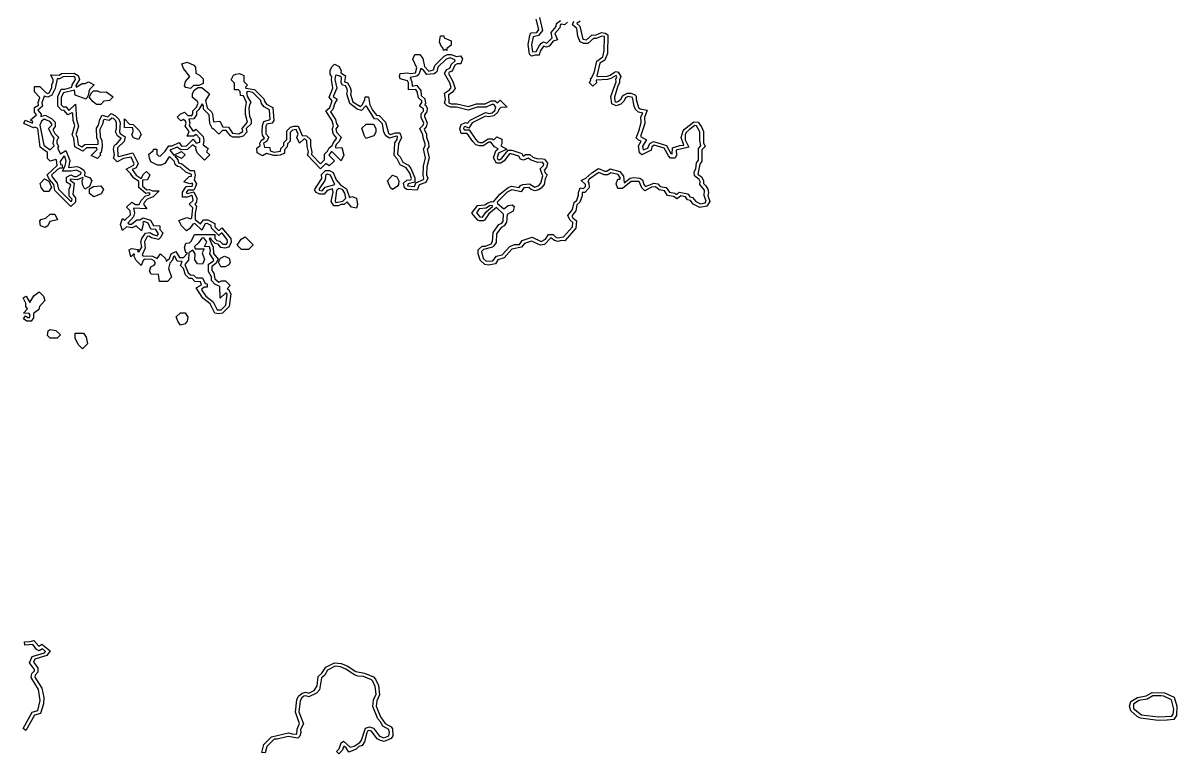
# Model space of a CAD drawing. Header units: metres. Extents: x 0 to 235, y 0 to 254.
# Drawn here: x -0.3 to 202.3, y -0.2 to 128 of the extents above; entities that cross this region are included whole.
import ezdxf

# ---------------------------------------------------------------- set-up
doc = ezdxf.new("R2010")
doc.units = ezdxf.units.M
doc.layers.add('contour_grooves', color=7, linetype='Continuous')

msp = doc.modelspace()

# ---------------------------------------------------------------- linework, layer by layer
at = {"layer": 'contour_grooves'}
for points in [[(97.5, 128.33), (96.93, 127.91), (97.49, 127.43), (97.97, 125.15), (98.65, 125.02), (99.65, 125.91), (100.19, 125.87), (101.26, 126.32), (101.92, 126.23), (102.4, 125.89), (102.32, 122.62), (101.85, 121.45), (100.97, 120.93), (100.45, 118.73), (100.59, 118.62), (102.28, 118.69), (102.82, 118.85), (103.53, 119.38), (103.84, 119.48), (104.2, 119.36), (104.69, 118.62), (104.41, 118.03), (104.45, 117.51), (104.12, 116.95), (103.54, 114.96), (103.62, 114.23), (103.87, 114.11), (104.26, 114.26), (104.74, 114.72), (104.96, 115.24), (105.23, 115.41), (105.81, 115.68), (106.43, 115.68), (107.06, 115.47), (107.37, 115.15), (107.33, 114.55), (107.74, 113.18), (108.05, 112.93), (109.3, 112.72), (108.82, 111.4), (108.85, 110.39), (108.12, 108.11), (109.18, 107.5), (108.44, 106.36), (108.56, 105.72), (109.38, 106.03), (109.74, 106.87), (110.42, 107.21), (112.71, 106.49), (113.47, 105.1), (113.65, 105.04), (113.72, 106.08), (115.01, 106.52), (115.7, 106.58), (115.24, 107.91), (115.6, 109.09), (115.85, 109.35), (117.47, 110.64), (118.25, 110.57), (118.85, 109.77), (119.16, 108.95), (119.15, 106.99), (119.48, 106.33), (118.91, 105.73), (118.9, 103.75), (118.55, 103.21), (118.17, 101.48), (118.82, 101), (119.19, 100.35), (119.18, 99.84), (119.6, 99.46), (119.91, 98.85), (120.03, 98.24), (119.93, 97.72), (120.29, 96.71), (119.76, 95.84), (118.54, 95.64), (117.39, 96.22), (116.89, 96.83), (116.37, 96.96), (116.02, 97.5), (115.18, 97.66), (114.55, 97.16), (113.89, 97.57), (112.84, 97.76), (112.33, 98.57), (111.37, 98.71), (110.75, 99.23), (110.05, 99.18), (108.87, 98.56), (108.36, 99.07), (107.96, 100.05), (107.78, 100.18), (106.49, 100.19), (104.96, 98.96), (104.13, 98.96), (103.86, 99.77), (104.13, 100.58), (104.51, 100.59), (104.61, 100.76), (104.21, 101.39), (102.91, 101.71), (102.41, 101.38), (101.73, 101.38), (100.79, 101.78), (99.12, 100.59), (98.85, 100.17), (99.04, 99.9), (99.11, 99.21), (99, 98.96), (98.33, 98.29), (97.87, 98.29), (97.87, 97.69), (97.48, 96.54), (96.95, 96.1), (96.78, 95.07), (96.09, 94.14), (96.21, 93.82), (96.91, 93.29), (96.75, 92.03), (94.81, 89.77), (94.19, 89.86), (93.69, 89.65), (93, 89.83), (92.36, 90.3), (91.26, 89.14), (90.56, 89.02), (89, 89.75), (87.75, 89.32), (87.2, 88.65), (85.55, 88.34), (84.16, 86.78), (83.09, 86.48), (82.67, 85.77), (81.44, 85.52), (80.81, 85.61), (79.95, 86.39), (79.62, 87.5), (79.62, 88.18), (80.3, 88.87), (80.89, 88.87), (81.9, 89.28), (82.16, 89.69), (82.28, 91.24), (83.27, 92.62), (83.77, 92.88), (83.99, 93.23), (84.07, 94.44), (82.85, 95.63), (81.52, 94.5), (80.75, 93.43), (80.5, 93.28), (79.87, 93.3), (79.55, 93.41), (78.51, 94.64), (79.5, 95.96), (80.8, 96.1), (81.3, 96.47), (81.95, 96.69), (82.32, 96.63), (83.44, 97.95), (84.88, 99.12), (85.47, 99.36), (86.84, 99.15), (87.08, 99.49), (87.47, 99.66), (88.64, 99.79), (89.59, 99.2), (90.27, 99.48), (90.62, 99.9), (90.97, 101.19), (90.53, 102.4), (91.09, 102.97), (91.16, 103.25), (90.92, 103.57), (90.07, 103.53), (88.95, 103.91), (88.41, 104.3), (87.55, 103.92), (87.08, 104.11), (86.77, 104.66), (85.44, 105.07), (85.1, 105.03), (84.2, 103.82), (83.58, 103.41), (82.85, 103.41), (82.31, 104.33), (82.73, 105.58), (83.13, 105.91), (82.46, 106.3), (81.86, 107.07), (81.51, 107.09), (80.52, 106.42), (79.86, 106.43), (79.24, 106.63), (78.67, 107.21), (77.69, 108.6), (76.65, 108.63), (76.38, 109.44), (76.62, 110.16), (77.37, 110.54), (77.74, 110.41), (78.21, 110.96), (80.9, 112.31), (81.49, 112.12), (82.05, 112.24), (82.53, 112.65), (82.74, 113.27), (82.36, 113.69), (82.01, 113.72), (81.02, 113.21), (79.47, 113.21), (77.87, 112.69), (75.81, 113.21), (74.75, 113.21), (74.14, 113.52), (73.73, 113.93), (73.88, 114.56), (73.73, 115.69), (74.61, 116.28), (74.88, 116.66), (74.65, 117.47), (73.73, 119.11), (74.1, 119.86), (74.62, 120.05), (74.95, 120.79), (75.59, 121.35), (75.55, 121.55), (74.73, 121.86), (73.99, 121.67), (72.56, 120.24), (72.39, 119.45), (71.9, 119.09), (70.61, 118.94), (70.02, 119.74), (69.58, 120.03), (69.19, 118.95), (68.85, 118.66), (67.67, 118.41), (68, 117.65), (68.03, 116.92), (68.8, 117.08), (69.53, 116.15), (69.64, 115.25), (70.28, 114.67), (70.35, 113.95), (70.23, 113.66), (70.48, 113.47), (70.65, 113.05), (70.63, 112.42), (70.22, 111.87), (70.21, 111.61), (70.68, 110.46), (70.52, 109.79), (70.13, 109.35), (70.54, 108.49), (70.55, 107.95), (70.92, 106.96), (70.96, 106.3), (70.67, 105.81), (70.99, 104.34), (70.63, 102.78), (70.56, 101.36), (70.77, 100.79), (70.46, 100.01), (69.26, 99.61), (68.89, 98.7), (67.09, 98.76), (66.66, 99.1), (66.53, 99.87), (67.07, 100.41), (67.83, 100.47), (67.91, 100.73), (67.6, 101.66), (67.01, 102.56), (65.95, 103.11), (65.42, 104.16), (64.85, 104.73), (65.02, 106.98), (65.39, 107.54), (65.46, 108.06), (65.23, 108.12), (64.07, 107.77), (63.39, 108.22), (63.07, 108.86), (62.85, 110.3), (62, 111.15), (61.41, 111.18), (60.02, 113.39), (59.84, 113.38), (59.13, 112.66), (58.4, 112.9), (57.1, 113.85), (56.57, 115.55), (56.7, 116.05), (56.6, 116.45), (56.31, 116.95), (55.79, 117.06), (55.56, 117.51), (55.62, 118.44), (55.36, 118.66), (54.73, 118.87), (54.57, 118.77), (54.46, 118.06), (54.79, 116.54), (54.14, 115.11), (54.89, 114.65), (54.45, 113.91), (54.08, 112.83), (53.72, 112.39), (54.56, 111.08), (54.73, 110.29), (55.06, 109.95), (54.65, 109.42), (54.73, 108.86), (55.59, 107.97), (55.22, 107.23), (54.72, 106.71), (54.54, 106.17), (54.68, 106.07), (55.7, 106.18), (56.05, 104.81), (55.57, 103.84), (54.01, 105.4), (53.84, 105.42), (53.43, 104.81), (54.38, 103.84), (53.45, 102.91), (52.89, 103.35), (51.92, 102.4), (49.69, 104.79), (49.83, 105.39), (49.58, 106.34), (49.55, 107.31), (49.26, 107.59), (49.01, 107.61), (48.27, 106.9), (47.77, 107.91), (48.02, 108.47), (47.65, 109.3), (47.01, 109.18), (46.64, 108.81), (46.62, 107.28), (46.14, 106.79), (46.11, 106.26), (45.62, 105.76), (45.6, 105.18), (44.89, 104.82), (44.31, 104.73), (43.73, 104.73), (42.47, 105.13), (41.76, 104.68), (40.85, 105.21), (40.74, 106.01), (41.36, 106.49), (41.29, 106.93), (41.52, 107.37), (42.1, 107.8), (41.79, 108.31), (41.69, 108.9), (41.75, 110.02), (42.02, 110.7), (43.1, 111.08), (42.97, 112.74), (42.05, 113.27), (41.59, 113.89), (41.45, 114.4), (40.07, 115.78), (39.23, 115.99), (38.95, 115.78), (39.09, 115.16), (39.72, 114.02), (39.47, 113.63), (39.35, 112.99), (39.48, 111.59), (39.75, 111.04), (39.75, 110.33), (38.89, 109.46), (39.03, 108.85), (38.34, 108.16), (37.73, 107.95), (36.57, 107.96), (36.13, 108.18), (35.37, 109.14), (34.73, 109.12), (34.1, 108.51), (33.18, 109.43), (33, 109.44), (32.54, 110.37), (32.41, 111.9), (31.43, 112.88), (31.42, 113.49), (31.16, 113.83), (30.59, 112.8), (30.18, 112.43), (30.16, 111.89), (29.68, 111.18), (28.83, 111.11), (28.99, 110.46), (28.87, 110.04), (29.55, 109.07), (29.72, 109.05), (30.03, 109.35), (31.33, 108.06), (31.46, 107.4), (31.32, 106.61), (32.2, 105.98), (31.96, 105.42), (32.49, 104.86), (31.56, 103.92), (30.28, 105.2), (30.04, 105.92), (30.11, 106.16), (29.5, 106.62), (28.6, 105.83), (27.4, 105.77), (26.79, 106.2), (25.47, 105.68), (26.17, 104.79), (27.55, 105.48), (28.17, 104.86), (27.55, 104.24), (26.58, 104.72), (26.4, 104.61), (26.92, 103.98), (27.02, 103.46), (27.6, 103.27), (29.05, 102.12), (29.76, 102.1), (29.96, 101.29), (29.77, 100.47), (30.19, 99.81), (29.97, 99.13), (29.68, 98.7), (28.65, 98.69), (28.37, 98.24), (28.55, 98.1), (29.68, 98.4), (30.23, 97.27), (30.2, 96.58), (29.86, 96.2), (30.17, 95.81), (29.95, 94.62), (29.95, 93.51), (30.9, 92.74), (31.38, 93.45), (32.14, 93.45), (33.38, 92.83), (33.4, 92.25), (34, 91.64), (34.19, 91.63), (34.61, 92.05), (36.18, 90.21), (36.24, 89.54), (35.99, 88.93), (35.8, 88.68), (35.13, 88.52), (34.45, 88.63), (33.96, 89.18), (33.44, 89.32), (32.79, 89.97), (32.72, 90.28), (32.39, 90.17), (33.12, 88.66), (33.17, 87.55), (33.96, 86.59), (33.57, 85.82), (32.88, 85.3), (32.88, 84.6), (33.19, 84.12), (33.4, 83.1), (34.08, 82.56), (34.54, 82.76), (35.25, 82.76), (36.06, 81.95), (35.55, 81.38), (35.82, 81.23), (36.2, 80.46), (35.93, 78.26), (34.76, 77.09), (34.1, 76.96), (33.39, 77.11), (32.58, 78.73), (31.31, 79.74), (30.1, 81.56), (31.08, 82.07), (30.89, 82.61), (29.91, 82.67), (29.41, 83.16), (28.89, 83.18), (28.26, 83.81), (27.87, 84.91), (27.38, 85.46), (27.65, 86.17), (26.76, 86.23), (26.4, 87.1), (26.14, 87.03), (25.99, 86.39), (25.5, 85.88), (25.28, 84.95), (25.79, 83.4), (25.06, 82.67), (23.69, 82.67), (23.52, 83.9), (22.24, 83.94), (21.9, 84.45), (22.15, 85.22), (22.73, 85.51), (23, 85.87), (22.72, 86.29), (22.32, 86.49), (21, 86.56), (20.79, 86.35), (20.49, 85.47), (19.61, 86.36), (19.26, 87.04), (19.32, 87.43), (19.14, 87.43), (18.67, 86.96), (18.36, 88.19), (18.77, 88.46), (19.96, 88.26), (19.79, 87.93), (20.14, 87.89), (20.57, 88.68), (20.43, 89.59), (20.59, 90.2), (21.23, 91.14), (21.96, 91.26), (22.54, 90.88), (23.25, 90.68), (23.52, 90.99), (23.06, 91.8), (22.18, 91.83), (21.71, 92.88), (20.99, 93.15), (20.73, 93), (20.8, 92.64), (20.52, 91.55), (19.59, 92.41), (18.9, 92.09), (17.86, 92.24), (17.18, 91.58), (16.82, 92.64), (17.18, 93.71), (17.62, 93.39), (18.57, 94.35), (18.56, 95.02), (17.9, 95.7), (18.8, 96.59), (19.44, 96.17), (20.14, 96.13), (20.48, 96.87), (21.23, 97.67), (21.81, 97.78), (22.04, 98.04), (21.82, 98.18), (21.31, 98.09), (20.06, 99.13), (20.04, 100.17), (19.12, 100.82), (18.61, 101.6), (17.85, 102.36), (19.11, 103.07), (19.23, 103.28), (18.7, 104.44), (17.37, 104.22), (16.25, 103.62), (15.61, 104.26), (15.77, 104.87), (15.6, 105.89), (15.78, 106.59), (16.11, 106.76), (16.94, 107.72), (16.31, 108.22), (15.96, 108.91), (16.16, 109.5), (16.16, 110.4), (16.02, 110.81), (15.59, 111.23), (15.3, 111.32), (14.86, 110.9), (13.98, 111.07), (13.79, 110.89), (13.73, 110.38), (13.2, 109.3), (13.28, 107.99), (13.53, 107.47), (13.64, 106.38), (13.42, 105.27), (13.2, 105.17), (13.34, 104.8), (12.78, 104.24), (11.71, 104.78), (12.72, 105.79), (12.61, 106.07), (10.85, 106.08), (10.23, 105.5), (8.8, 106.25), (8.62, 107.81), (8.34, 108.39), (8.84, 109.99), (8.52, 110.91), (8.46, 112.12), (8.28, 112.22), (7.58, 111.87), (6.95, 112.67), (6.49, 112.7), (5.81, 113.39), (5.81, 115.11), (6.43, 116.36), (7.05, 116.36), (8.32, 116.75), (8.35, 117.15), (8.95, 118.09), (8.87, 118.42), (8.56, 118.59), (6.79, 118.55), (6.14, 118.19), (5.7, 118.22), (5.39, 116.49), (4.8, 115.32), (4.07, 114.96), (3.42, 115.16), (3.03, 114), (3.12, 113.41), (2.34, 112.72), (2.93, 112.02), (2.84, 111.61), (3.61, 111.81), (4.74, 111.23), (5.39, 110.58), (5.39, 109.82), (4.98, 109.34), (5.33, 108.61), (5.96, 107.97), (5.65, 107.31), (5.65, 106.96), (5.96, 106.33), (5.77, 106.01), (6.29, 105.07), (7.26, 105.65), (7.95, 103.87), (7.72, 102.67), (9.2, 102.82), (9.81, 102.58), (10.41, 102.18), (10.58, 101.85), (10.52, 101.18), (11.38, 100.87), (11.78, 100.34), (11.42, 99.29), (10.56, 98.86), (10.14, 99.68), (10.08, 100.35), (10.3, 100.73), (10.25, 100.9), (9.23, 100.49), (8.01, 100.62), (8.02, 100.43), (8.7, 99.89), (8.45, 97.9), (8.95, 97.34), (8.95, 96.59), (8.14, 95.78), (5.3, 98.63), (5.15, 99.64), (4.33, 100.61), (3.96, 101.35), (5.69, 102.97), (5.62, 103.97), (5.46, 104.05), (4.48, 103.77), (4.03, 104.22), (4, 105.26), (2.75, 106.22), (2.31, 109.46), (1.81, 109.72), (1.59, 109.58), (-0.11, 110.38), (-0.11, 110.38), (0.11, 110.94), (1.37, 110.45), (1.42, 110.64), (1.06, 111.01), (2.11, 111.88), (1.74, 112.37), (1.74, 113.19), (2.45, 113.59), (2.41, 114.04), (2.69, 114.93), (1.74, 115.93), (1.74, 116.86), (2.67, 116.86), (3.75, 115.79), (4.06, 115.65), (4.34, 115.76), (4.78, 116.62), (4.79, 117.14), (5.04, 117.68), (5.03, 118.04), (4.61, 118.9), (6.08, 118.82), (6.49, 119.16), (8.72, 119.21), (9.42, 118.79), (9.61, 118.06), (8.97, 117.03), (9.03, 116.76), (10.09, 117.37), (10.62, 117.38), (11.2, 117.66), (12.21, 117.16), (11.43, 116.37), (11.25, 115.98), (11.24, 115.48), (10.83, 114.66), (8.86, 115.36), (8.76, 116.23), (6.82, 115.74), (6.41, 114.96), (6.42, 113.64), (6.75, 113.31), (7.31, 113.3), (7.75, 112.64), (8.95, 113.73), (9.12, 111.04), (9.48, 109.91), (8.98, 108.45), (9.2, 108), (9.38, 106.61), (10.07, 106.3), (10.57, 106.68), (12.92, 106.76), (12.93, 107.32), (12.68, 107.84), (12.6, 109.53), (12.97, 110.1), (13.2, 111.05), (13.59, 111.84), (14.63, 111.55), (15.21, 112.09), (15.96, 111.72), (16.55, 111.13), (16.76, 110.5), (16.63, 108.91), (16.8, 108.61), (17.65, 108.04), (17.45, 107.23), (16.28, 106.12), (16.38, 104.62), (16.54, 104.55), (18.99, 105.21), (19.93, 103.33), (19.56, 102.58), (18.88, 102.27), (19.56, 101.29), (20.47, 100.73), (20.88, 101.47), (21.38, 101.97), (22, 101.35), (21.56, 100.49), (20.69, 100.42), (20.69, 99.36), (21.44, 98.74), (21.93, 98.81), (22.48, 98.54), (23.63, 98.54), (22.57, 97.49), (21.51, 97.1), (21.02, 96.58), (20.89, 96.21), (21.43, 95.4), (19.12, 95.52), (19.27, 94.68), (19.1, 94.02), (18.12, 92.87), (18.39, 92.69), (18.78, 92.7), (19.73, 93.45), (20.22, 93.46), (20.82, 93.81), (22.09, 93.39), (22.65, 92.45), (23.71, 92.43), (23.73, 91.75), (24.29, 91.17), (23.92, 90.43), (23.52, 90.03), (22.27, 90.33), (21.82, 90.62), (21.49, 90.55), (21.06, 89.61), (21.17, 88.48), (20.61, 87.3), (20.74, 87.17), (22.47, 87.09), (23.26, 86.68), (23.88, 87.51), (24.73, 86.66), (24.87, 86.2), (25.41, 86.67), (25.75, 87.53), (26.57, 87.94), (27.21, 86.87), (27.92, 86.88), (28.59, 87.6), (28.28, 87.76), (28.05, 88.57), (28.28, 89.38), (28.93, 89.42), (29.28, 89.77), (29.85, 90.91), (33.39, 90.91), (33.42, 90.19), (33.75, 89.86), (34.26, 89.73), (34.79, 89.19), (35.42, 89.21), (35.63, 89.62), (35.58, 90.01), (34.71, 91.1), (34.53, 91.11), (34.1, 90.69), (32.79, 92.01), (32.74, 92.47), (32.02, 92.84), (31.72, 92.79), (31.13, 91.63), (29.91, 92.81), (29.52, 92.72), (28.99, 91.93), (28.44, 91.56), (27.52, 92.42), (27.06, 93.33), (28.48, 93.85), (29.18, 93.67), (29.33, 93.79), (29.55, 95.55), (28.9, 96.24), (29.6, 96.86), (29.46, 97.6), (29.28, 97.73), (28.58, 97.43), (27.7, 97.44), (27.7, 98.32), (28.36, 99.3), (29.42, 99.4), (29.52, 99.7), (29.41, 99.87), (29.01, 99.79), (27.95, 100.15), (28.89, 101.09), (29.27, 101.13), (29.31, 101.42), (28.33, 101.81), (27.39, 102.7), (26.83, 102.8), (26.44, 103.19), (26.33, 103.72), (25.52, 104.52), (25.34, 104.47), (24.61, 103.34), (23.99, 103.03), (23.34, 103.03), (22.15, 103.63), (21.94, 104.28), (21.82, 104.96), (22.57, 105.55), (22.61, 105.88), (23.21, 105.88), (23.22, 104.99), (23.52, 104.67), (23.77, 104.65), (24.69, 105.54), (25.33, 106.43), (25.91, 106.44), (27.11, 107.04), (27.56, 106.41), (28.41, 106.44), (29.57, 107.62), (30.13, 106.9), (30.78, 107.11), (30.77, 107.76), (30.09, 108.43), (29.65, 108.12), (28.53, 108.12), (28.91, 108.95), (28.16, 109.87), (28.35, 110.45), (28.24, 110.8), (27.92, 111.08), (27.43, 110.86), (26.81, 111.47), (27.31, 111.98), (28.06, 112.35), (28.66, 111.78), (29.33, 111.78), (29.54, 112.04), (29.56, 112.58), (30.16, 113.23), (30.48, 113.94), (30.31, 114.3), (29.48, 114.91), (29.48, 115.62), (29.8, 116.26), (30.45, 116.7), (31.14, 116.7), (32.45, 115.59), (31.76, 114.39), (32.05, 113.12), (32.82, 112.42), (32.99, 112.08), (33.15, 110.65), (34.29, 110.76), (34.79, 109.76), (35.82, 109.74), (36.5, 108.66), (37.63, 108.55), (38.29, 108.96), (38.18, 109.48), (39.15, 110.61), (38.79, 111.96), (38.75, 113.01), (38.97, 114.03), (38.45, 115.2), (37.88, 115.25), (37.83, 115.98), (37.52, 116.26), (36.86, 116.27), (36.85, 117.44), (36.28, 118.03), (36.68, 118.82), (37.07, 119.02), (37.7, 119.11), (38.48, 118.8), (38.49, 117.71), (39.11, 117.07), (38.8, 116.75), (38.82, 116.58), (40.37, 116.32), (42.01, 114.68), (42.15, 114.15), (42.44, 113.76), (43.57, 113.19), (43.75, 110.9), (43.44, 110.44), (42.53, 110.23), (42.35, 109.9), (42.36, 108.55), (42.87, 107.97), (42.47, 107.18), (41.96, 106.89), (42.11, 106.23), (43.06, 106.18), (43.1, 105.59), (43.82, 105.33), (44.93, 105.52), (45, 106), (45.5, 106.51), (45.51, 107.02), (46.01, 107.55), (46.02, 109.05), (46.67, 109.7), (47.29, 109.91), (48, 109.91), (48.72, 108.26), (49.5, 108.21), (50.18, 107.53), (50.18, 106.44), (50.44, 105.35), (50.36, 104.91), (51.95, 103.31), (52.63, 103.97), (52.64, 104.98), (53.19, 105.54), (53.48, 106.1), (53.99, 106.52), (54.21, 107.06), (54.83, 107.8), (54.2, 108.52), (54.1, 108.87), (54.03, 109.48), (54.2, 109.95), (53.99, 110.86), (52.87, 112.56), (53.59, 113.19), (53.98, 114.32), (53.46, 114.99), (54.13, 116.59), (53.86, 118.1), (53.93, 118.54), (53.66, 119.03), (53.66, 119.69), (53.96, 120.31), (54.41, 120.75), (55.2, 120.35), (55.56, 119.62), (55.49, 119.28), (56.33, 118.73), (56.17, 117.69), (56.69, 117.52), (57.16, 116.68), (57.32, 116.06), (57.2, 115.53), (57.62, 114.17), (58.97, 113.37), (59.31, 113.7), (59.75, 114.57), (59.76, 115.04), (60.36, 115.04), (60.61, 113.61), (61.07, 112.68), (61.77, 111.81), (62.22, 111.77), (63.38, 110.62), (63.86, 108.64), (64.25, 108.41), (65.08, 108.72), (65.88, 108.72), (66.15, 107.91), (65.63, 106.79), (65.46, 105), (65.91, 104.53), (66.4, 103.56), (67.39, 103.06), (67.83, 102.47), (68.51, 100.84), (68.51, 100.06), (67.31, 99.79), (67.22, 99.44), (68.47, 99.31), (68.69, 99.95), (70, 100.55), (70.11, 100.77), (69.94, 101.26), (70.03, 102.86), (70.39, 104.36), (70, 105.92), (70.34, 106.45), (70.33, 106.8), (69.94, 107.86), (69.93, 108.37), (69.37, 109.5), (69.96, 110.09), (70.06, 110.43), (69.61, 111.39), (69.61, 112.11), (70.01, 112.52), (70.04, 112.95), (69.31, 113.39), (69.72, 114.07), (69.71, 114.35), (69.14, 114.85), (68.92, 115.96), (68.7, 116.31), (67.4, 116.27), (67.4, 117.49), (67.22, 117.86), (65.94, 118.19), (65.81, 118.59), (65.92, 119.12), (67.23, 119.24), (67.75, 119.11), (68.64, 119.28), (68.88, 120.13), (68.13, 121.66), (68.53, 122.46), (69.38, 122.46), (69.88, 121.79), (70.2, 120.37), (70.97, 119.54), (71.8, 119.76), (72.02, 120.54), (73.63, 122.16), (74.24, 122.46), (74.9, 122.46), (75.84, 122.13), (76.5, 122.23), (76.85, 121.7), (76.57, 120.85), (75.94, 120.84), (75.55, 120.59), (75.04, 119.54), (74.55, 119.37), (74.42, 119.15), (75.2, 117.71), (75.57, 116.5), (75.03, 115.83), (74.42, 115.39), (74.5, 114.01), (74.9, 113.81), (75.88, 113.81), (77.91, 113.32), (79.35, 113.81), (80.83, 113.81), (81.9, 114.32), (82.59, 114.32), (83, 114), (83.48, 114.44), (84.71, 113.21), (83.59, 113.19), (83.23, 112.83), (83.06, 112.33), (82.35, 111.72), (81.41, 111.51), (80.92, 111.63), (78.57, 110.47), (78.01, 109.55), (77.36, 109.85), (77.12, 109.73), (77.02, 109.46), (77.16, 109.23), (78.07, 109.23), (79.13, 107.59), (79.57, 107.16), (79.94, 107.03), (80.36, 107.04), (81.35, 107.7), (82.08, 107.7), (82.38, 107.51), (82.91, 108.02), (83.78, 107.59), (83.78, 106.77), (83.6, 106.43), (84.66, 105.88), (83.21, 105.14), (82.96, 104.39), (83.1, 104.05), (83.37, 104.02), (83.76, 104.26), (84.88, 105.67), (85.56, 105.67), (87.26, 105.08), (87.54, 104.63), (87.94, 104.9), (88.69, 104.9), (89.21, 104.46), (90.08, 104.16), (90.61, 104.25), (91.29, 104.11), (91.82, 103.4), (91.64, 102.67), (91.21, 102.18), (91.36, 101.73), (91.73, 101.35), (91.4, 100.68), (91.2, 99.64), (90.67, 99.03), (90.22, 98.73), (89.57, 98.56), (88.9, 98.8), (88.5, 99.16), (87.64, 99.08), (87.19, 98.38), (85.54, 98.74), (84.7, 98.32), (82.98, 96.55), (82.99, 96.36), (84.13, 95.38), (84.86, 95.97), (85.61, 96.12), (85.94, 95.79), (85.78, 94.98), (84.73, 94.43), (84.58, 93.05), (84.2, 92.42), (83.68, 92.14), (82.85, 90.99), (82.76, 89.5), (82.36, 88.89), (82.11, 88.65), (80.55, 88.26), (80.23, 87.94), (80.5, 86.67), (81.05, 86.19), (82.21, 86.27), (82.83, 87.07), (83.82, 87.31), (85.16, 88.81), (86, 89.13), (86.86, 89.16), (87.37, 89.85), (89.1, 90.42), (90.68, 89.65), (91.42, 90.06), (91.96, 90.91), (92.77, 90.91), (93.3, 90.38), (93.59, 90.3), (94.58, 90.47), (96.17, 92.26), (96.24, 93), (95.7, 93.48), (95.34, 94.21), (96.2, 95.29), (96.47, 96.5), (96.97, 96.92), (97.25, 97.78), (97.22, 98.29), (97.55, 99.1), (98.14, 98.98), (98.49, 99.32), (98.44, 99.64), (97.73, 100.36), (98.5, 100.75), (99.59, 101.74), (100.75, 102.48), (101.88, 101.98), (102.23, 101.99), (102.77, 102.39), (104.5, 101.95), (105.14, 101.14), (105.24, 99.96), (106.28, 100.77), (106.88, 100.87), (108.01, 100.76), (108.48, 100.47), (108.7, 99.65), (108.97, 99.32), (110.44, 99.88), (111.14, 99.79), (111.57, 99.31), (112.64, 99.12), (113.19, 98.31), (114.14, 98.14), (114.48, 97.93), (114.93, 98.3), (116.14, 98.1), (116.46, 97.97), (116.78, 97.49), (117.25, 97.36), (117.81, 96.68), (118.66, 96.26), (119.48, 96.42), (119.62, 96.74), (119.31, 97.72), (119.33, 98.66), (118.55, 99.68), (118.57, 100.21), (118.39, 100.55), (117.6, 101.16), (117.53, 101.86), (117.81, 102.42), (117.97, 103.44), (118.3, 103.96), (118.3, 106), (118.71, 106.47), (118.51, 107.38), (118.54, 108.93), (117.96, 109.96), (117.68, 110), (116.74, 109.29), (116.12, 108.77), (115.94, 108.35), (115.93, 107.52), (116.61, 106.21), (114.38, 105.69), (114.43, 104.83), (114.22, 104.3), (113.39, 104.3), (113.01, 104.68), (112.25, 106.04), (110.53, 106.57), (110.08, 106.3), (109.97, 105.7), (108.37, 104.87), (107.96, 105.22), (107.78, 106.44), (108.24, 107.26), (107.76, 107.43), (107.36, 107.84), (107.84, 109.02), (108.25, 110.54), (108.2, 111.54), (108.53, 112.18), (107.79, 112.35), (107.25, 112.81), (106.99, 113.43), (106.72, 114.92), (105.98, 115.08), (105.51, 114.88), (105.23, 114.34), (104.64, 113.78), (103.82, 113.44), (103.06, 113.82), (102.93, 115.12), (103.83, 117.65), (103.79, 118.15), (103.98, 118.57), (103.83, 118.78), (102.93, 118.24), (102.35, 118.08), (100.34, 117.96), (100.39, 117.52), (99.77, 116.9), (99.15, 117.52), (99.41, 118.05), (99.34, 118.27), (99.53, 118.36), (100.01, 119.26), (100.46, 121.28), (101.53, 122.06), (101.76, 123.19), (101.77, 125.6), (101.33, 125.7), (100.36, 125.25), (99.88, 125.27), (98.85, 124.41), (98.18, 124.41), (97.52, 124.67), (97.14, 125.68), (96.96, 127.05), (96.19, 127.65), (96.4, 128.3)], [(95.29, 128.15), (94.78, 127.7), (94.25, 127.78), (94, 127.63), (93.96, 127.13), (93.09, 126.17), (93.57, 125.04), (92.8, 124.78), (92.06, 123.95), (91.63, 123.74), (91.08, 123.91), (90.51, 123.07), (90.33, 122.37), (89.64, 122.37), (89, 122.16), (88.63, 122.53), (88.4, 124.21), (88.69, 125.81), (88.88, 126.28), (89.93, 126.35), (90.27, 126.83), (89.81, 128.65)], [(90.37, 128.93), (90.93, 126.69), (90.24, 125.79), (89.27, 125.59), (89, 124.18), (89.18, 122.96), (89.83, 123), (90.36, 124.04), (90.75, 124.43), (91.08, 124.68), (91.69, 124.45), (92.63, 125.38), (92.41, 126.3), (93.34, 127.37), (93.36, 127.92), (94.1, 128.42)]]:
    msp.add_lwpolyline(points, dxfattribs=at)
for points in [[(72.81, 124.71), (73, 125.73), (73.6, 125.73), (73.67, 125.37), (74.87, 124.89), (74.87, 124.08), (74.14, 123.51), (74.11, 123.18), (73.88, 123.36), (73.51, 123.18), (73.5, 123.56), (73.04, 124.04), (72.81, 124.71)], [(27.62, 120.83), (28.51, 121.12), (29.73, 120.62), (29.98, 120.24), (30.05, 119.18), (30.7, 118.86), (31.35, 118.22), (31.35, 117.4), (30.61, 117.03), (29.65, 117.02), (29.11, 116.49), (28.33, 116.68), (28.08, 117), (28.23, 117.73), (29.03, 118.63), (27.9, 119.99), (27.62, 120.83)], [(11.36, 115.01), (11.72, 115.72), (12.1, 116.1), (12.8, 116.1), (13.28, 115.87), (14.32, 115.92), (15.56, 115.07), (14.89, 114.4), (13.93, 114.27), (13.36, 113.72), (12.63, 113.72), (12.01, 114.14), (11.36, 115.01)], [(2.65, 110.1), (3.37, 106.57), (4.51, 105.74), (5.2, 106.47), (5.04, 106.83), (5.19, 107.87), (4.84, 108.24), (4.22, 109.5), (4.76, 110.05), (4.78, 110.33), (4.41, 110.7), (3.46, 111.12), (2.98, 110.8), (2.65, 110.1)], [(17.52, 111.18), (18.43, 110.27), (19.04, 110.16), (20.1, 109.11), (20.44, 108.42), (20, 107.55), (19.14, 107.83), (18.81, 108.39), (19.04, 108.99), (18.99, 109.63), (17.52, 109.65), (17.52, 111.18)], [(59.22, 109.53), (59.94, 110.25), (61.27, 110.25), (61.64, 109.51), (61.64, 108.86), (61.29, 108.18), (59.93, 107.72), (59.59, 108.3), (59.22, 109.53)], [(4.82, 100.99), (5.7, 99.9), (5.93, 98.84), (8.04, 96.73), (8.24, 96.72), (8.34, 97.09), (7.84, 97.61), (7.84, 98.82), (8.1, 99.61), (7.34, 100.09), (7.34, 100.97), (8.14, 101.38), (8.72, 101.09), (9.1, 101.09), (9.88, 101.48), (9.91, 101.79), (9.12, 102.2), (8.18, 102.01), (6.64, 102.01), (7.1, 102.93), (7.32, 103.78), (7.04, 104.57), (6.89, 104.65), (6.24, 103.72), (6.31, 103.19), (6.62, 103.12), (6.64, 102.53), (6.17, 102.52), (5.77, 102.31), (4.75, 101.29), (4.82, 100.99)], [(50.88, 98.75), (52.18, 100.71), (52.1, 101.39), (52.81, 102.1), (53.52, 102.1), (54.18, 101.77), (54.72, 100.46), (55.43, 99.6), (56.49, 98.93), (57.05, 97.38), (57.44, 97.57), (58.28, 97.29), (58.42, 96.17), (58.25, 95.52), (57.37, 95.67), (56.65, 96.61), (56.12, 96.16), (55.55, 96.15), (55.04, 95.9), (54.3, 95.9), (53.84, 96.66), (54.16, 98.3), (54.07, 98.92), (53.11, 98.63), (52.58, 97.94), (51.85, 97.94), (51.21, 98.26), (50.88, 98.75)], [(51.69, 98.88), (51.73, 98.67), (52.25, 98.55), (52.77, 99.2), (54.45, 99.67), (53.71, 101.33), (53.11, 101.5), (52.8, 101.24), (52.84, 100.76), (52.68, 100.36), (51.69, 98.88)], [(63.7, 100.3), (64.56, 101.3), (65.37, 101.03), (65.72, 100.32), (65.61, 99.65), (65.39, 99.32), (64.61, 98.78), (64.23, 99.07), (63.7, 100.3)], [(4.28, 100.25), (4.74, 99.21), (4.23, 98.45), (3.41, 98.45), (2.91, 99.13), (2.72, 99.86), (3.5, 100.64), (4.28, 100.25)], [(11.41, 98.92), (12.11, 99.34), (13.4, 99.42), (13.83, 98.77), (13.46, 98.02), (12.15, 97.53), (11.41, 98.09), (11.41, 98.92)], [(54.78, 98.62), (54.49, 96.81), (54.65, 96.52), (55.86, 96.77), (56.39, 97.29), (56.22, 98.14), (55.79, 98.77), (55.09, 98.94), (54.78, 98.62)], [(79.9, 93.97), (80.38, 93.93), (81.04, 94.87), (82.13, 95.79), (82.12, 95.98), (81.6, 95.94), (81.04, 95.5), (79.81, 95.42), (79.33, 94.72), (79.9, 93.97)], [(2.67, 93.21), (2.86, 93.54), (3.73, 93.74), (4.46, 94.47), (5.28, 94.47), (5.77, 93.47), (4.45, 93.19), (4.05, 92.44), (3.61, 92.14), (2.78, 92.42), (2.67, 93.21)], [(28.14, 85.63), (28.74, 84.19), (29.11, 83.81), (29.65, 83.78), (30.17, 83.28), (31.24, 83.27), (31.72, 82.31), (32.07, 82.25), (32.07, 81.65), (31.6, 81.64), (31.11, 81.39), (31.07, 81.2), (31.82, 80.08), (33.08, 79.08), (33.79, 77.66), (34.49, 77.67), (35.32, 78.52), (35.55, 80.41), (35.44, 80.61), (35.24, 80.62), (34.31, 79.7), (34.3, 81.8), (33.42, 82.21), (32.79, 82.85), (32.78, 83.45), (32.28, 84.41), (32.28, 85.68), (33.09, 86.22), (33.19, 86.48), (32.52, 87.5), (32.61, 88.07), (32.43, 88.71), (31.58, 88.78), (31.97, 89.59), (31.44, 90.29), (31.13, 90.26), (30.53, 89.41), (29.82, 88.8), (29.93, 88.37), (31.54, 88.36), (31.19, 87.65), (31.57, 86.51), (31.25, 85.72), (30.38, 85.73), (29.9, 86.44), (29.96, 87.52), (29.54, 88.13), (28.82, 87.67), (28.8, 86.41), (28.14, 85.63)], [(37.3, 89.02), (38, 90.09), (38.74, 90.46), (40.13, 89.08), (39.31, 88.27), (38.05, 88.27), (37.3, 89.02)], [(34.02, 86.02), (34.39, 86.76), (35.12, 87.12), (35.89, 86.74), (36.08, 85.99), (35.85, 85.55), (35.2, 85.22), (34.43, 85.22), (34.02, 86.02)], [(-0.27, 79.78), (0.27, 80.05), (0.9, 78.99), (1.64, 80.11), (2.58, 80.81), (3.32, 80.07), (3.58, 79.3), (2.59, 78.25), (2.49, 77.74), (1.59, 77.04), (1.57, 76.25), (1.17, 75.71), (0.42, 75.71), (-0.17, 76.1), (0.17, 76.6), (0.59, 76.32), (0.87, 76.33), (0.97, 76.76), (0.78, 77.06), (-0.21, 77.07), (0.53, 77.88), (0.21, 78.26), (0.2, 78.83), (-0.27, 79.78)], [(26.63, 76.43), (27.36, 77.16), (28.16, 77.16), (28.65, 76.42), (28.53, 75.72), (28.18, 75.25), (27.36, 74.98), (26.88, 75.71), (26.63, 76.43)], [(4.01, 73.2), (4.14, 73.99), (4.5, 74.21), (5.51, 74.06), (6.28, 73.3), (5.7, 72.72), (4.48, 72.72), (4.01, 73.2)], [(8.86, 72.72), (8.86, 73.56), (10.35, 73.58), (10.82, 72.88), (11.03, 71.69), (10.18, 70.84), (9.42, 71.59), (8.86, 72.72)], [(-0.24, 4.25), (1.33, 7.13), (2.31, 7.42), (2.75, 9.17), (2.43, 11.1), (1.17, 13.21), (1.24, 13.88), (1.71, 14.36), (1.73, 14.62), (0.85, 15.74), (1.3, 16.87), (3.49, 17.54), (3.64, 17.77), (3.14, 18.23), (2.58, 17.85), (2.07, 18.1), (1.45, 18.97), (0.04, 18.88), (-0.04, 19.47), (1, 19.48), (1.61, 19.69), (2.47, 18.68), (3.02, 19.05), (4.46, 17.85), (3.93, 17.05), (1.8, 16.4), (1.55, 15.89), (2.34, 14.89), (2.34, 14.13), (1.83, 13.62), (1.79, 13.25), (3, 11.3), (3.35, 9.7), (3.29, 8.6), (2.79, 6.88), (1.71, 6.58), (0.24, 3.89), (-0.24, 4.25)], [(41.62, 0.04), (41.99, 1.43), (43.35, 2.79), (46.34, 3.48), (46.95, 3.28), (47.79, 3.24), (47.82, 4.11), (48.26, 5.1), (47.54, 7.1), (47.81, 9.25), (48.1, 9.93), (48.73, 10.46), (49.39, 10.59), (49.92, 10.45), (50.84, 10.91), (51.35, 11.71), (51.56, 13.37), (52.2, 13.95), (52.9, 15.01), (54.43, 15.76), (55.56, 15.66), (56.64, 15.22), (58.16, 14.22), (59.65, 13.96), (61.26, 13.3), (61.61, 12.9), (62.14, 11.79), (62.3, 10.14), (61.81, 9.07), (61.72, 8.19), (62.49, 6.29), (63.32, 5.13), (64.34, 4.52), (64.58, 4.18), (64.64, 2.97), (64.35, 2.49), (63.13, 1.98), (62.5, 2.13), (61.91, 2.43), (60.9, 3.8), (60.54, 3.91), (60.27, 3.81), (60.1, 3.48), (59.66, 1.9), (59.24, 1.28), (58.68, 1.06), (58.18, 0.62), (56.9, 0.12), (56.45, 0.85), (56.06, 1.16), (55.75, 0.36), (55.19, -0.21), (54.76, 0.21), (55.21, 0.67), (55.58, 1.72), (55.99, 2.03), (57.16, 0.95), (57.86, 1.16), (58.84, 1.78), (59.12, 2.18), (59.85, 4.32), (60.57, 4.56), (61.27, 4.32), (62.28, 2.92), (63.07, 2.61), (63.92, 2.95), (64.04, 3.54), (63.94, 4.05), (62.9, 4.67), (62.48, 5.44), (61.99, 5.94), (61.12, 8.09), (61.24, 9.25), (61.69, 10.25), (61.55, 11.63), (61.11, 12.56), (60.89, 12.8), (59.47, 13.38), (58.48, 13.44), (57.9, 13.68), (56.38, 14.67), (55.43, 15.06), (54.5, 15.15), (53.2, 14.49), (52.66, 13.54), (52.12, 13.11), (51.78, 11.03), (51.26, 10.47), (49.88, 9.81), (49.37, 9.97), (49.02, 9.9), (48.61, 9.56), (48.39, 9.06), (48.15, 7.16), (48.95, 5.09), (48.45, 4.06), (48.52, 3.54), (48.32, 2.89), (47.96, 2.54), (46.28, 2.86), (44.32, 2.36), (43.82, 2.36), (42.52, 1.11), (42.22, -0.04), (41.62, 0.04)], [(193.97, 8.14), (194.21, 8.96), (195.34, 9.7), (196.89, 9.98), (197.95, 10.58), (200.13, 10.52), (201.8, 9.72), (202.28, 8.19), (202.2, 6.52), (201.75, 5.83), (200.56, 5.68), (199.01, 5.66), (195.88, 6.07), (195.29, 6.37), (194.19, 7.32), (193.97, 8.14)], [(194.68, 7.75), (196.06, 6.66), (199.06, 6.27), (201.37, 6.39), (201.62, 6.73), (201.73, 7.65), (201.35, 9.27), (199.97, 9.93), (199.53, 9.98), (198.07, 9.98), (197.09, 9.37), (195.58, 9.13), (194.69, 8.54), (194.68, 7.75)]]:
    msp.add_lwpolyline(points, close=True, dxfattribs=at)

doc.saveas('drawing.dxf')
